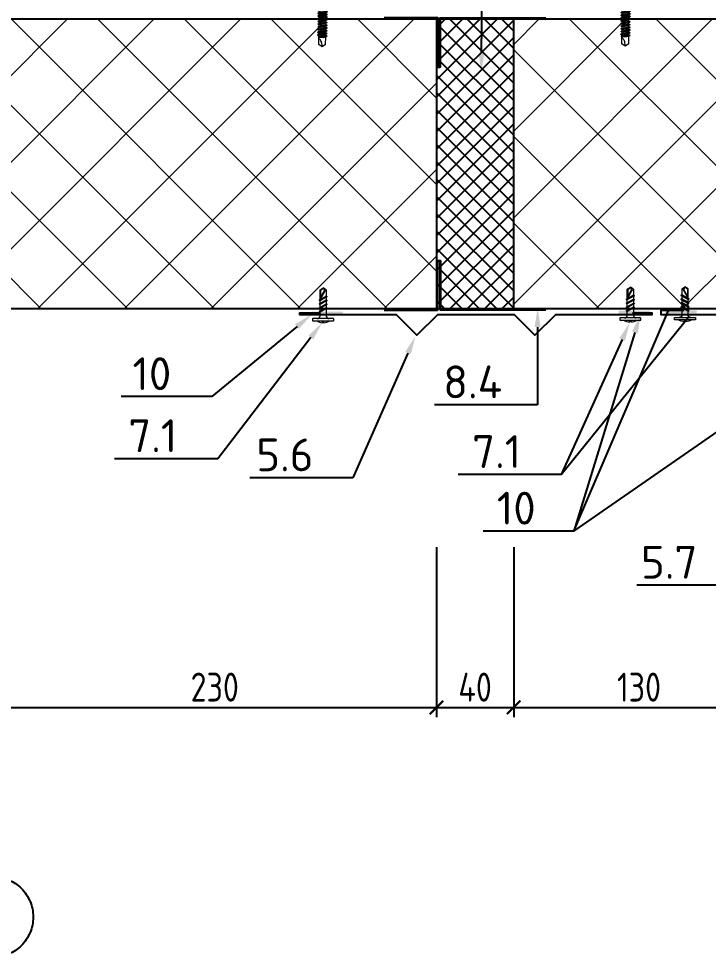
# Model space of a CAD drawing. Header units: millimetres. Extents: x -3689 to 3021565, y -698052 to -604547.
# Drawn here: x 2758078.9 to 2758436.4, y -667503 to -667016.4 of the extents above; entities that cross this region are included whole.
import ezdxf
from ezdxf import colors
from ezdxf.entities.mleader import LeaderData, LeaderLine
from ezdxf.math import Vec2, Vec3

# ---------------------------------------------------------------- set-up
doc = ezdxf.new("R2010")
doc.units = ezdxf.units.MM
doc.header["$PDMODE"] = 35
doc.linetypes.add('CENTER', pattern=[50.800000000000004, 31.75, -6.35, 6.35, -6.35])
doc.layers.get('0').update_dxf_attribs({"lineweight": 0})
doc.layers.get('Defpoints').update_dxf_attribs({"color": 4})
doc.layers.add('A-FLOR-DIMS', color=133, linetype='Continuous', lineweight=0)
for name, color, linetype in [('A-FLOR-IDEN', 14, 'Continuous'), ('A-WALL-PATT', 181, 'Continuous'), ('S-GRID', 133, 'CENTER'), ('S-METL', 14, 'Continuous'), ('S-WALL-PATT', 181, 'Continuous')]:
    doc.layers.add(name, color=color, linetype=linetype)
doc.styles.add('GOST 2.304', font='CS_Gost2304.shx')
doc.styles.add('ЕСКД', font='isocpeur.ttf')
doc.dimstyles.new('001.5', dxfattribs={"dimscale": 10, "dimtxt": 1.5, "dimasz": 0.7, "dimexe": 0.5, "dimexo": 0, "dimgap": 0.3, "dimtad": 1, "dimdec": 0, "dimrnd": 0.001, "dimtxsty": 'GOST 2.304', "dimblk": 'ARCHTICK', "dimcen": 0, "dimdle": 0.5, "dimclrd": 256, "dimclre": 256, "dimclrt": 256, "dimadec": 0, "dimazin": 2, "dimtfac": 0.75, "dimtdec": 0, "dimtmove": 1, "dimatfit": 3, "dimfxl": 1, "dimtolj": 1, "dimarcsym": 0})

# ---------------------------------------------------------------- blocks, each defined once
blk = doc.blocks.new('*U567')
at = {"lineweight": 0}
h = blk.add_hatch(dxfattribs=at)
h.set_pattern_fill('ANSI37', color=181, scale=10, style=0)
h.set_pattern_definition([(45, (90, -488.0038053012213), (-22.45064030267288, 22.45064030267288), []), (135, (90, -488.0038053012213), (-22.45064030267288, -22.45064030267288), [])])
h.paths.add_polyline_path([(0, 511.9961946987786), (0, 0), (150, 0), (150, 511.9961946987786)])
at = {"color": 5, "lineweight": 0}
for p, q in [((150, 511.9961946987786), (0, 511.9961946987786)), ((0, 0), (150, 0))]:
    blk.add_line(p, q, dxfattribs=at)
at = {"color": 5}
for p, q in [((0, 511.9961946987786), (0, 0)), ((150, 0), (150, 511.9961946987786))]:
    blk.add_line(p, q, dxfattribs=at)
blk = doc.blocks.new('*U569')
at = {"lineweight": 0}
h = blk.add_hatch(dxfattribs=at)
h.set_pattern_fill('ANSI37', color=181, scale=10, style=0)
h.set_pattern_definition([(45, (90, -243.4552527261694), (-22.45064030267288, 22.45064030267288), []), (135, (90, -243.4552527261694), (-22.45064030267288, -22.45064030267288), [])])
h.paths.add_polyline_path([(0, 756.5447472738305), (0, 0), (150, 0), (150, 756.5447472738305)])
at = {"color": 5}
for p, q in [((0, 756.5447472738305), (0, 0)), ((150, 0), (150, 756.5447472738305))]:
    blk.add_line(p, q, dxfattribs=at)
at = {"color": 5, "lineweight": 0}
blk.add_line((0, 0), (150, 0), dxfattribs=at)
blk = doc.blocks.new('_ARCHTICK')
at = {"color": 0, "linetype": 'ByBlock', "const_width": 0.15}
blk.add_lwpolyline([(-0.5, -0.5), (0.5, 0.5)], dxfattribs=at)
blk = doc.blocks.new('*D589')
at = {"layer": 'A-FLOR-DIMS', "lineweight": -2, "ltscale": 10, "transparency": 16777216}
for p, q in [((2758335.491546376, -667290.4097009925), (2758335.491546376, -667378.4920126771)), ((2758465.491546376, -667357.4645975064), (2758465.491546376, -667378.4920126771)), ((2758330.491546376, -667373.4920126771), (2758470.491546376, -667373.4920126771))]:
    blk.add_line(p, q, dxfattribs=at)
at = {"layer": 'Defpoints', "color": 0, "ltscale": 10, "transparency": 16777216}
for p in [(2758335.491546376, -667290.4097009925), (2758465.491546376, -667357.4645975064), (2758465.491546376, -667373.4920126771)]:
    blk.add_point(p, dxfattribs=at)
at = {"layer": 'A-FLOR-DIMS', "lineweight": -2, "ltscale": 10, "transparency": 16777216, "xscale": 7, "yscale": 7, "zscale": 7, "rotation": 180}
blk.add_blockref('_ARCHTICK', (2758335.491546376, -667373.4920126771), dxfattribs=at)
at = {"layer": 'A-FLOR-DIMS', "lineweight": -2, "ltscale": 10, "transparency": 16777216, "xscale": 7, "yscale": 7, "zscale": 7}
blk.add_blockref('_ARCHTICK', (2758465.491546376, -667373.4920126771), dxfattribs=at)
at = {"layer": 'A-FLOR-DIMS', "ltscale": 10, "transparency": 16777216, "insert": (2758400.491546376, -667362.9920126771), "char_height": 15, "attachment_point": 5, "style": 'GOST 2.304'}
blk.add_mtext('\\A1;130', dxfattribs=at)
blk = doc.blocks.new('*D590')
at = {"layer": 'A-FLOR-DIMS', "lineweight": -2, "ltscale": 10, "transparency": 16777216}
for p, q in [((2758295.491546376, -667290.4097009925), (2758295.491546376, -667378.4920126771)), ((2758335.491546376, -667328.8694678823), (2758335.491546376, -667378.4920126771)), ((2758290.491546376, -667373.4920126771), (2758340.491546376, -667373.4920126771))]:
    blk.add_line(p, q, dxfattribs=at)
at = {"layer": 'Defpoints', "color": 0, "ltscale": 10, "transparency": 16777216}
for p in [(2758295.491546376, -667290.4097009925), (2758335.491546376, -667328.8694678823), (2758335.491546376, -667373.4920126771)]:
    blk.add_point(p, dxfattribs=at)
at = {"layer": 'A-FLOR-DIMS', "lineweight": -2, "ltscale": 10, "transparency": 16777216, "xscale": 7, "yscale": 7, "zscale": 7, "rotation": 180}
blk.add_blockref('_ARCHTICK', (2758295.491546376, -667373.4920126771), dxfattribs=at)
at = {"layer": 'A-FLOR-DIMS', "lineweight": -2, "ltscale": 10, "transparency": 16777216, "xscale": 7, "yscale": 7, "zscale": 7}
blk.add_blockref('_ARCHTICK', (2758335.491546376, -667373.4920126771), dxfattribs=at)
at = {"layer": 'A-FLOR-DIMS', "ltscale": 10, "transparency": 16777216, "insert": (2758315.491546376, -667362.9920126771), "char_height": 15, "attachment_point": 5, "style": 'GOST 2.304'}
blk.add_mtext('\\A1;40', dxfattribs=at)
blk = doc.blocks.new('*D591')
at = {"layer": 'A-FLOR-DIMS', "lineweight": -2, "ltscale": 10, "transparency": 16777216}
for p, q in [((2758065.491546376, -667319.945418452), (2758065.491546376, -667378.4920126771)), ((2758295.491546376, -667319.945418452), (2758295.491546376, -667378.4920126771)), ((2758060.491546376, -667373.4920126771), (2758300.491546376, -667373.4920126771))]:
    blk.add_line(p, q, dxfattribs=at)
at = {"layer": 'Defpoints', "color": 0, "ltscale": 10, "transparency": 16777216}
for p in [(2758065.491546376, -667319.945418452), (2758295.491546376, -667319.945418452), (2758295.491546376, -667373.4920126771)]:
    blk.add_point(p, dxfattribs=at)
at = {"layer": 'A-FLOR-DIMS', "lineweight": -2, "ltscale": 10, "transparency": 16777216, "xscale": 7, "yscale": 7, "zscale": 7, "rotation": 180}
blk.add_blockref('_ARCHTICK', (2758065.491546376, -667373.4920126771), dxfattribs=at)
at = {"layer": 'A-FLOR-DIMS', "lineweight": -2, "ltscale": 10, "transparency": 16777216, "xscale": 7, "yscale": 7, "zscale": 7}
blk.add_blockref('_ARCHTICK', (2758295.491546376, -667373.4920126771), dxfattribs=at)
at = {"layer": 'A-FLOR-DIMS', "ltscale": 10, "transparency": 16777216, "insert": (2758180.491546376, -667362.9920126771), "char_height": 15, "attachment_point": 5, "style": 'GOST 2.304'}
blk.add_mtext('\\A1;230', dxfattribs=at)
blk = doc.blocks.new('НФ58')
blk.add_lwpolyline([(81.2132034355891, -1), (91.2132034355891, -1), (91.2132034355891, 0), (41.21320343558909, 0), (30.60660171776544, 10.60660171776544), (20, 0), (-20, 0), (-30.60660171782365, 10.60660171776544), (-41.21320343558909, 0), (-91.2132034355891, 0), (-91.2132034355891, -1), (-81.2132034355891, -1)])
blk = doc.blocks.new('4.2x16')
at = {"lineweight": 0}
for p, q in [((-1.199999999989814, 5.30000000000291), (-1.199999999989814, -5.30000000000291)), ((14.87966793887608, 1.599999999998545), (16.00000000000728, 0))]:
    blk.add_line(p, q, dxfattribs=at)
for points in [[(7.275957614183426e-12, -5.30000000000291), (7.275957614183426e-12, 5.30000000000291, 0.414213562373095), (-0.1999999999898137, 5.5), (-0.999999999992724, 5.5, 0.414213562373095), (-1.199999999989814, 5.30000000000291, 0.2097628861456963), (-1.199999999989814, 3.80000000000291)], [(-1.199999999989814, 3.599999999998545, 0.1148185505937614), (-2.095913941433537, 0.25), (-1.599999999983993, 0.25), (-1.599999999983993, -0.25), (-2.095913941433537, -0.25, 0.1148185505938521), (-1.199999999989814, -3.599999999998545)], [(0, 3.099999999998545, 0.414213562373095), (1.5, 1.599999999998545), (3.302317669687909, 1.599999999998545), (3.590992804281996, 2.099999999998545)], [(14.22976397439197, -0.825474615485291, 0.1316524975878797), (14.87966793887608, -1.599999999998545), (16.00000000000728, 0), (14.22976397439925, -0.825474615478015), (9.879667938876082, 1.599999999998545), (14.87966793887608, 1.599999999998545), (14.7234978237102, 1.299999999988358), (15.72391328635422, -0.1287413488898892)], [(-1.199999999989814, -3.799999999995634, 0.2097628861481313), (-1.199999999989814, -5.300000000010186, 0.414213562373095), (-0.999999999992724, -5.5), (-0.1999999999898137, -5.5, 0.414213562373095), (7.275957614183426e-12, -5.30000000000291)], [(5.149838531098794, -1.599999999998545), (1.5, -1.599999999998545, 0.414213562373095), (0, -3.099999999998545)]]:
    blk.add_lwpolyline(points, format="xyb", dxfattribs=at)
for points in [[(7.275957614183426e-12, -1.599999999998545), (0, -1.599999999998545), (0, 1.599999999998545)], [(3.590992804281996, 2.099999999998545), (5.438513665692881, -2.099999999998545)], [(3.879667938876082, 1.599999999998545), (5.302317669687909, 1.599999999998545)], [(5.590992804281996, 2.099999999998545), (7.438513665692881, -2.099999999998545)], [(5.879667938876082, 1.599999999998545), (7.302317669687909, 1.599999999998545)], [(7.590992804281996, 2.099999999998545), (9.43851366569288, -2.099999999998545)], [(7.879667938876082, 1.599999999998545), (9.302317669687909, 1.599999999998545)], [(14.7234978237102, 1.299999999988358), (11.03375356302422, 1.299999999988358), (14.56523563171504, -0.6690416125711636)], [(7.149838531098794, -1.599999999998545), (5.727188800286967, -1.599999999998545)], [(9.149838531098794, -1.599999999998545), (7.727188800286967, -1.599999999998545)], [(11.14983853109879, -1.599999999998545), (9.727188800286967, -1.599999999998545)], [(11.72718880028697, -1.599999999998545), (11.43851366569288, -2.099999999998545)], [(14.87966793887608, -1.599999999998545), (11.72718880028697, -1.599999999998545)]]:
    blk.add_lwpolyline(points, dxfattribs=at)
for points in [[(3.590992804281996, 2.099999999998545), (5.727188800286967, -1.599999999998545), (5.438513665692881, -2.099999999998545), (3.302317669687909, 1.599999999998545)], [(5.302317669687909, 1.599999999998545), (5.590992804281996, 2.099999999998545), (7.727188800286967, -1.599999999998545), (7.438513665692881, -2.099999999998545)], [(7.302317669687909, 1.599999999998545), (7.590992804281996, 2.099999999998545), (9.727188800286967, -1.599999999998545), (9.43851366569288, -2.099999999998545)], [(9.590992804281996, 2.099999999998545), (11.43851366569288, -2.099999999998545), (9.302317669687909, 1.599999999998545), (9.590992804281996, 2.099999999998545), (11.72718880028697, -1.599999999998545)]]:
    blk.add_lwpolyline(points, close=True, dxfattribs=at)
blk = doc.blocks.new('*U671')
at = {"color": 7}
blk.add_blockref('4.2x16', (0, 0), dxfattribs=at)
blk = doc.blocks.new('*U530')
at = {"lineweight": 0}
blk.add_hatch(color=0, dxfattribs=at).paths.add_polyline_path([(6.500028934155127, -0.9992351740365836), (-6.500028934155127, -0.9992351740365865), (-6.500028934155127, -1.443296356685747e-15), (6.500028934155127, 1.443296356685747e-15)])
at = {"color": 0, "lineweight": 0}
for p, q in [((-1.75979577822, 17.76911293662852), (0.0001427191382348255, 19.00156603410142)), ((-1.75979577822, 17.77512051083614), (-1.759595558345612, 13.76304829795845)), ((0.0001427191382348255, 19.00156603410142), (1.760204217272982, 17.76928860001499)), ((1.760204217280258, 17.77529617422261), (1.760392185868111, 14.00871998502408)), ((2.46419190031156, 9.995314705651255), (-2.46385145729437, 9.126621274393985)), ((2.464262165653051, 11.40331470395904), (-2.463781191952878, 10.53462127275998)), ((-1.759760908986212, 10.94104072911432), (-2.463781191952878, 10.53462127275998)), ((-1.75980147669907, 10.12813155108597), (-2.463781191952878, 10.53462127275998)), ((2.464332430994543, 12.81131470232504), (-2.463710926611387, 11.94262127106777)), ((-1.75969064364472, 12.34904072748032), (-2.463710926611387, 11.94262127106777)), ((-1.759731211357578, 11.53613154939376), (-2.463710926611387, 11.94262127106777)), ((1.269850955752187, 14.00874446512899), (-2.463640661277172, 13.35062126943376)), ((-1.759620378325057, 13.75704072578811), (-2.463640661277172, 13.35062126943376)), ((-1.759660946023363, 12.94413154770155), (-2.463640661277172, 13.35062126943376)), ((1.760212185057751, 10.40180442732526), (-1.759831174327704, 9.533040730806535)), ((-1.75980147669907, 10.12813155108597), (-1.759831174327704, 9.533040730806535)), ((1.760241882679109, 10.99689524766291), (-1.75980147669907, 10.12813155108597)), ((1.760282450399243, 11.80980442569126), (-1.759760908986212, 10.94104072911432)), ((-1.759731211357578, 11.53613154939376), (-1.759760908986212, 10.94104072911432)), ((1.760312148020601, 12.4048952459707), (-1.759731211357578, 11.53613154939376)), ((1.760352715740735, 13.21780442399904), (-1.75969064364472, 12.34904072748032)), ((-1.759660946016087, 12.94413154770155), (-1.75969064364472, 12.34904072748032)), ((1.760382413362092, 13.81289524427848), (-1.759660946016087, 12.94413154770155)), ((-0.73936477863754, 14.00884473376209), (-1.759620378303229, 13.75704072578811)), ((2.112392185430505, 14.00870241870871), (-0.73936477863754, 14.00884473376209)), ((2.46419190031156, 9.995314705651255), (1.760171617337617, 9.588895249296913)), ((1.760241882693661, 10.99689524766291), (1.760211101121966, 10.38008375786012)), ((2.46419190031156, 9.995314705651255), (1.760212185057751, 10.40180442732526)), ((2.464262165653051, 11.40331470395904), (1.760241882679109, 10.99689524766291)), ((1.760312148035152, 12.4048952459707), (1.760281366463457, 11.78808375616791)), ((2.464262165653051, 11.40331470395904), (1.760282450399243, 11.80980442569126)), ((2.464332430994543, 12.81131470232504), (1.760312148020601, 12.4048952459707)), ((1.760382413362092, 13.81289524427848), (1.760351631783121, 13.19608375453391)), ((2.464332430994543, 12.81131470232504), (1.760352715740735, 13.21780442399904)), ((2.099570586164188, 14.00870305852732), (1.760382413362092, 13.81289524427848)), ((2.463981104301637, 5.771314710669687), (-2.464062253289741, 4.902621279470623)), ((-1.760041970337626, 5.309040735766758), (-2.464062253289741, 4.902621279470623)), ((-1.760082538043208, 4.496131557738409), (-2.464062253289741, 4.902621279470623)), ((2.464051369635853, 7.179314708977475), (-2.463991987948249, 6.31062127777841)), ((-1.759971704996135, 6.717040734132754), (-2.463991987948249, 6.31062127777841)), ((-1.760012272723545, 5.904131556046196), (-2.463991987948249, 6.31062127777841)), ((2.464121634970069, 8.587314707343468), (-2.463921722635862, 7.718621276086197)), ((-1.759901439669195, 8.12504073244054), (-2.463921722635862, 7.718621276086197)), ((-1.759942007382053, 7.312131554412192), (-2.463921722635862, 7.718621276086197)), ((-1.759831174327704, 9.533040730806535), (-2.46385145729437, 9.126621274393985)), ((-1.759871742040562, 8.720131552719979), (-2.46385145729437, 9.126621274393985)), ((1.759960821342246, 5.364895254315344), (-1.760082538043208, 4.496131557738409)), ((-1.760012272716269, 5.904131556046196), (-1.760043054287964, 5.287320066301619)), ((1.760001389040553, 6.177804432401901), (-1.760041970337626, 5.309040735766758)), ((1.760031086669186, 6.772895252623131), (-1.760012272716269, 5.904131556046196)), ((-1.759942007374777, 7.312131554412192), (-1.7599727889683, 6.695320064609406)), ((1.760071654382044, 7.585804430709688), (-1.759971704996135, 6.717040734132754)), ((1.760101352010678, 8.180895250989126), (-1.759942007374777, 7.312131554412192)), ((1.760141919723536, 8.993804429017475), (-1.759901439669195, 8.12504073244054)), ((-1.759871742040562, 8.720131552719979), (-1.759901439669195, 8.12504073244054)), ((1.760171617337617, 9.588895249296913), (-1.759871742040562, 8.720131552719979)), ((1.759960821342246, 5.364895254315344), (1.759930039755999, 4.748083764512558)), ((2.463981104301637, 5.771314710669687), (1.759960821327694, 5.364895254315344)), ((1.760031086669186, 6.772895252623131), (1.760000305097491, 6.156083762820346)), ((2.463981104301637, 5.771314710669687), (1.760001389040553, 6.177804432343693)), ((2.464051369635853, 7.179314708977475), (1.760031086669186, 6.772895252623131)), ((1.760101352010678, 8.180895250989126), (1.760070570438983, 7.564083761186341)), ((2.464051369635853, 7.179314708977475), (1.760071654382044, 7.585804430709688)), ((2.464121634970069, 8.587314707343468), (1.760101352010678, 8.180895250989126)), ((1.760171617352169, 9.588895249296913), (1.760140835780474, 8.972083759494128)), ((2.464121634970069, 8.587314707343468), (1.76014191971626, 8.993804429017475)), ((2.46377030829899, 1.547314715688118), (-2.464273049314216, 0.6786212844308461)), ((-1.760252766340273, 1.085040740785189), (-2.46427304930694, 0.6786212844308461)), ((-1.760293334060407, 0.2721315627568398), (-2.464273049314216, 0.6786212844308461)), ((2.463840573640482, 2.955314713995905), (-2.464202783972724, 2.086621282796841)), ((-1.760182501006057, 2.493040739151184), (-2.464202783972724, 2.086621282796841)), ((-1.760223068718916, 1.680131561064627), (-2.464202783972724, 2.086621282796841)), ((2.463910838960146, 4.363314712303692), (-2.464132518631233, 3.494621281104628)), ((-1.760112235679118, 3.901040737458971), (-2.464132518631233, 3.494621281104628)), ((-1.760152803377424, 3.088131559430622), (-2.464132518631233, 3.494621281104628)), ((-1.760293334053131, 0.2721315627568398), (-1.76030691460619, -3.908666534005322e-16)), ((1.759750025339599, 1.140895259333775), (-1.760293334053131, 0.2721315627568398)), ((1.759790593045182, 1.953804437362124), (-1.760252766332997, 1.085040740785189)), ((-1.76022306871164, 1.680131561064627), (-1.760252766340273, 1.085040740785189)), ((1.759820290666539, 2.548895257641562), (-1.760223068718916, 1.680131561064627)), ((1.759860858379397, 3.361804435728119), (-1.760182501006057, 2.493040739151184)), ((-1.760152803377424, 3.088131559430622), (-1.760182501006057, 2.493040739151184)), ((1.759890556000755, 3.95689525594935), (-1.760152803377424, 3.088131559430622)), ((1.759931123720889, 4.769804434035906), (-1.760112235664566, 3.901040737458971)), ((-1.760082538035932, 4.496131557738409), (-1.760112235679118, 3.901040737458971)), ((1.75972032770369, 0.545804439054337), (-0.4517616882585572, -1.003112455896365e-16)), ((2.463700042957499, 0.1393147173803305), (1.673376388229372, 3.715641990152666e-16)), ((1.759750025339599, 1.140895259333775), (1.759719243746076, 0.5240837695309898)), ((2.463700042957499, 0.1393147173803305), (1.75972032770369, 0.545804439054337)), ((2.46377030829899, 1.547314715688118), (1.759750025339599, 1.140895259333775)), ((1.759820290673815, 2.548895257641562), (1.759789509087568, 1.932083767896985)), ((2.46377030829899, 1.547314715688118), (1.759790593037906, 1.953804437362124)), ((2.463840573640482, 2.955314713995905), (1.759820290666539, 2.548895257641562)), ((1.759890556000755, 3.95689525594935), (1.75985977442906, 3.340083766204772)), ((2.463840573640482, 2.955314713995905), (1.759860858379397, 3.361804435728119)), ((2.463910838960146, 4.363314712303692), (1.759890556000755, 3.95689525594935)), ((2.463910838960146, 4.363314712303692), (1.759931123720889, 4.769804434035906)), ((2.463700042957499, 0.1393147173803305), (2.222372062249633, 4.934657265586468e-16)), ((6.499971000332154, 0.001566034101416869), (6.500028934155127, -0.9992351740365836)), ((-6.999971091820045, -0.9992351740365866), (-6.999913204039332, -1.999240946024658)), ((7.000028934984586, -0.9992351740365835), (-6.999971091820045, -0.9992351740365866)), ((-6.999971091820045, -0.9992351740365866), (-6.999971091820045, -1.999235174036587)), ((-3.372512593312422, -2.360930037742948), (-6.999971091820045, -1.999235174036587)), ((-5.042529794140137, -2.36092890793225), (4.957470193156043, -2.360429864318575)), ((-5.042529794140137, -2.36092890793225), (-5.042504841956543, -2.860928907291965)), ((-5.042504841956543, -2.860928907291965), (4.957495145325085, -2.860429863678291)), ((-4.372512593326974, -2.360930037742948), (4.28745299234288, -2.360428734507877)), ((-4.372466748827719, -3.152888939424885), (-4.372330301179318, -5.510008432378529)), ((-2.01065795654722, -3.152687751920895), (-2.010521505289943, -5.509871713235045)), ((-2.010653540746716, -3.228970242373181), (-2.010521505289943, -5.509871713235045)), ((1.925690043317446, -3.152571722050198), (1.925826488215536, -5.509643848228735)), ((7.000086822110463, -1.99922954221256), (3.287452992371983, -2.360428734507877)), ((4.287498841193157, -3.152463260455988), (4.287635284337741, -5.509507129143458)), ((4.957470193156043, -2.360429864318575), (4.957495145325085, -2.860429863678291)), ((7.000028934984586, -0.9992351740365835), (7.000086822103187, -1.99922954221256)), ((7.000028934991862, -0.9992351740365835), (7.000028934991862, -1.999235174036584)), ((-3.58501512947987, -6.297232458076908), (3.50041125866119, -6.296822300821078))]:
    blk.add_line(p, q, dxfattribs=at)
blk.add_lwpolyline([(6.500028934155127, -0.9992351740365836), (-6.500028934155127, -0.9992351740365865), (-6.500028934155127, -1.443296356685747e-15), (6.500028934155127, 1.443296356685747e-15)], close=True, dxfattribs=at)
for centre, start, end in [((-3.585060702433111, -5.509962859388908), 180.0033167038442, 270.0033167042611), ((-2.797791103977942, -5.509917286399288), 270.0033167042611, 0.003316703844216687), ((-1.22325190653646, -5.509826140245424), 180.0033167038442, 270.0033167042611), ((1.138556889469329, -5.509689421276563), 270.0033167042611, 0.003316703844216687), ((2.713096086903535, -5.509598275122698), 180.0033167038442, 270.0033167042611), ((3.500365685649742, -5.509552702133078), 270.0033167042611, 0.003316703844216687)]:
    blk.add_arc(centre, 0.7872696000000154, start, end, dxfattribs=at)
at = {"color": 0, "lineweight": 0, "extrusion": (0, 0, -1)}
for centre, major_axis, ratio, start_param, end_param in [((-5.164466747446568, -3.152934786339758), (-0.4695426015677405, -0.6378038454834557), 0.9999999999521482, 3.7001413829075, 4.077737360034711), ((-1.218657958088442, -3.152737986587455), (-0.4695426016314956, -0.6378038455700573), 0.9999999998798036, 0.9361447064777346, 1.313740683556781), ((1.133690044815013, -3.152620782959275), (-0.4695426015914638, -0.6378038455156804), 0.9999999999951029, 3.700141382885612, 4.077737360014203), ((5.079498840263115, -3.152423982799518), (-0.469542601613166, -0.6378038455451589), 0.9999999999374978, 0.9361447064519131, 1.313740683536806)]:
    blk.add_ellipse(centre, major_axis=major_axis, ratio=ratio, start_param=start_param, end_param=end_param, dxfattribs=at)
at = {"color": 0, "lineweight": 0, "extrusion": (0, 0, -0.9999999999999999)}
for centre, major_axis, ratio, start_param, end_param in [((-2.802657956068287, -3.152817035093905), (-0.4695426015830329, -0.6378038455042281), 0.9999999999820529, 3.700141382891477, 4.077737359997727), ((2.717690042794858, -3.152541734511033), (-0.469542601635972, -0.6378038455761381), 0.9999999998681064, 0.9361447064850439, 1.31374068359107)]:
    blk.add_ellipse(centre, major_axis=major_axis, ratio=ratio, start_param=start_param, end_param=end_param, dxfattribs=at)
at = {"color": 0, "lineweight": 0}
blk.add_open_spline([(0.0001427191455107831, 19.00156603415963), (0.05083747002936031, 18.23320035467623), (0.1406947712312066, 16.87125922471751), (0.8799432696832777, 15.33543048088905), (1.551164845863238, 14.82059633685276), (1.760358575389543, 14.67621029395378)], degree=3, knots=[0, 0, 0, 0, 2.306624246534305, 4.088530392190128, 4.845953933886731, 4.845953933886731, 4.845953933886731, 4.845953933886731], dxfattribs=at)
blk = doc.blocks.new('*U529')
at = {"color": 0, "rotation": 270}
blk.add_blockref('*U530', (0, -3.641531520770513e-12), dxfattribs=at)

msp = doc.modelspace()

# ---------------------------------------------------------------- hatches: boundary and pattern name
at = {"layer": 'A-WALL-PATT'}
h = msp.add_hatch(dxfattribs=at)
h.set_pattern_fill('ANSI37', color=250, scale=2, angle=90)
h.set_pattern_definition([(135, (2775246.902352243, -910937.1817754861), (-4.490128060534577, -4.490128060534576), []), (225, (2775246.902352243, -910937.1817754861), (4.490128060534576, -4.490128060534577), [])])
h.paths.add_polyline_path([(2758335.491546376, -667016.6387538651), (2758295.491546376, -667016.6387538651), (2758295.491546376, -667166.6387538651), (2758335.491546376, -667166.6387538651)])
at = {"layer": 'S-WALL-PATT', "lineweight": 0, "ltscale": 10}
h = msp.add_hatch(color=250, dxfattribs=at)
h.dxf.hatch_style = 1
h.paths.add_polyline_path([(2758230.630600227, -667169.7133015178), (2758230.630600227, -667168.2016537748), (2758246.860963089, -667168.2016537748), (2758246.860963089, -667169.7133015178)])
h = msp.add_hatch(color=250, dxfattribs=at)
h.dxf.hatch_style = 1
h.paths.add_polyline_path([(2758389.913101036, -667169.3423179951), (2758389.913101036, -667167.8306702522), (2758406.143463898, -667167.8306702522), (2758406.143463898, -667169.3423179951)])
h = msp.add_hatch(color=250, dxfattribs=at)
h.dxf.hatch_style = 1
h.paths.add_polyline_path([(2758430.394625707, -667169.1512173323), (2758430.394625707, -667167.6395695894), (2758414.164262844, -667167.6395695894), (2758414.164262844, -667169.1512173323)])

# ---------------------------------------------------------------- linework, layer by layer
at = {"layer": 'A-FLOR-IDEN', "color": 250}
for p, q in [((2758366.601998405, -667282.0669816153), (2758415.837338855, -667167.7167062693)), ((2758360.121526125, -667252.7178326582), (2758425.921064942, -667171.3291344268)), ((2758366.601998405, -667282.0669816153), (2758460.98412501, -667216.8121438713))]:
    msp.add_line(p, q, dxfattribs=at)
at = {"layer": 'A-WALL-PATT', "color": 250, "lineweight": 35, "ltscale": 10}
for points in [[(2758268.399418036, -667015.896812945), (2758296.049089403, -667015.896812945), (2758296.049089403, -667041.3174743768), (2758297.379656004, -667041.3174743768), (2758297.379656004, -667016.0740145717), (2758352.235476539, -667016.0740145717)], [(2758268.399418036, -667167.399004954), (2758296.049089403, -667167.399004954), (2758296.049089403, -667141.9783435223), (2758297.379656004, -667141.9783435223), (2758297.379656004, -667167.2218033273), (2758352.235476539, -667167.2218033273)]]:
    msp.add_lwpolyline(points, dxfattribs=at)
at = {"layer": 'A-WALL-PATT', "color": 250, "ltscale": 10}
msp.add_lwpolyline([(2758295.491546376, -667166.6387538651), (2758335.491546376, -667166.6387538651), (2758335.491546376, -667016.6387538651), (2758295.491546376, -667016.6387538651)], close=True, dxfattribs=at)
at = {"layer": 'S-GRID', "color": 250, "ltscale": 5}
msp.add_line((2757743.247676154, -667166.6387538651), (2758312.417054005, -667166.6387538651), dxfattribs=at)
at = {"layer": 'S-GRID', "color": 250}
msp.add_circle((2758065.491546376, -667482.1842407746), 20.86386980832669, dxfattribs=at)
at = {"layer": 'S-METL', "color": 250}
msp.add_lwpolyline([(2758423.878483403, -667167.7167062693), (2758411.878483403, -667167.7167062693), (2758411.878483403, -667169.7167062693), (2758461.878483403, -667169.7167062693), (2758461.878483403, -667219.7167062693), (2758463.878483403, -667219.7167062693), (2758463.878483403, -667207.7167062693)], dxfattribs=at)

# ---------------------------------------------------------------- block references
at = {"layer": 'A-WALL-PATT', "color": 250, "lineweight": 0, "rotation": 269.9999999999999}
for name, p in [('*U567', (2757783.495351677, -667016.6387538651)), ('*U569', (2758335.491546376, -667016.6387538651))]:
    msp.add_blockref(name, p, dxfattribs=at)
at = {"layer": 'S-METL', "color": 250}
for name, p, rotation in [('*U529', (2758236.458228156, -667012.0091372593), 269.2309881253707), ('*U529', (2758393.603946777, -667011.6288273353), 269.2309881253707), ('*U671', (2758395.986661801, -667171.5202350896), 90.00000000000001), ('*U671', (2758236.704160991, -667171.8912186122), 90.00000000000001)]:
    msp.add_blockref(name, p, dxfattribs=dict(at, rotation=rotation))
at = {"layer": 'S-METL', "color": 250, "xscale": -1}
for name, p, rotation in [('*U671', (2758424.321064942, -667171.3291344268), 270), ('НФ58', (2758315.914324398, -667169.8829365284), 180)]:
    msp.add_blockref(name, p, dxfattribs=dict(at, rotation=rotation))

# ---------------------------------------------------------------- dimensions: what is measured, and where the dimension line sits
at = {"layer": 'A-FLOR-DIMS', "color": 250, "ltscale": 10}
for base, p1, p2, picture, middle in [((2758335.491546376, -667373.4920126771), (2758295.491546376, -667290.4097009925), (2758335.491546376, -667328.8694678823), '*D590', (2758315.491546376, -667362.9920126771)), ((2758465.491546376, -667373.4920126771), (2758335.491546376, -667290.4097009925), (2758465.491546376, -667357.4645975064), '*D589', (2758400.491546376, -667362.9920126771)), ((2758295.491546376, -667373.4920126771), (2758065.491546376, -667319.945418452), (2758295.491546376, -667319.945418452), '*D591', (2758180.491546376, -667362.9920126771))]:
    dim = msp.add_linear_dim(base=base, p1=p1, p2=p2, dimstyle='001.5', dxfattribs=at)
    dim.commit()
    dim.dimension.update_dxf_attribs({"geometry": picture, "text_midpoint": middle})

# ---------------------------------------------------------------- leaders
at = {"layer": 'A-FLOR-IDEN', "color": 250}
ml = msp.add_multileader_mtext('Standard', dxfattribs=at)
ml.set_content('9', color=250, style='ЕСКД')
ml.set_leader_properties()
ml.build(insert=Vec2(0, 0))
ml.multileader.update_dxf_attribs({"text_left_attachment_type": 6, "text_right_attachment_type": 6, "dogleg_length": 20.96987534605703, "arrow_head_size": 9.600000000000001})
ctx = ml.context
ctx.base_point, ctx.char_height, ctx.arrow_head_size, ctx.landing_gap_size, ctx.plane_origin = Vec3(2758290.219121499, -666950.6066756533), 17, 9.600000000000001, 0, Vec3(2758344.036954766, -667063.438790839)
ctx.left_attachment, ctx.right_attachment = 6, 6
notes = []
notes.append((ctx, [(1, (1, 1, 0), (2758319.688996844, -666950.6066756533), (-1, 0), 20.96987534605703, [(0, [(2758318.722557283, -667043.69654556)], 0, [])])]))
ctx.mtext.insert, ctx.mtext.width, ctx.mtext.flow_direction = Vec3(2758288.786881304, -666930.2066756533), 77.51149692218215, 5
ml = msp.add_multileader_mtext('Standard', dxfattribs=at)
ml.set_content('10', color=250, style='ЕСКД')
ml.set_leader_properties()
ml.build(insert=Vec2(0, 0))
ml.multileader.update_dxf_attribs({"text_left_attachment_type": 6, "text_right_attachment_type": 6, "dogleg_length": 20.96987534605703, "arrow_head_size": 9.600000000000001})
ctx = ml.context
ctx.base_point, ctx.char_height, ctx.arrow_head_size, ctx.landing_gap_size, ctx.plane_origin = Vec3(2758140.958265204, -667212.3550721072), 17, 9.600000000000001, 0, Vec3(2758188.970877267, -667143.0419570827)
ctx.left_attachment, ctx.right_attachment, ctx.text_align_type = 6, 6, 2
notes.append((ctx, [(0, (1, 1, 0), (2758178.92814055, -667212.3550721072), (-1, 0), 20.96987534605703, [(0, [(2758230.602469736, -667169.8892455336)], 0, [])])]))
ctx.mtext.insert, ctx.mtext.width, ctx.mtext.alignment, ctx.mtext.flow_direction = Vec3(2758157.958265204, -667191.9550721071), 77.51149692218215, 3, 5
ml = msp.add_multileader_mtext('Standard', dxfattribs=at)
ml.set_content('8.4', color=250, style='ЕСКД')
ml.set_leader_properties()
ml.build(insert=Vec2(0, 0))
ml.multileader.update_dxf_attribs({"text_left_attachment_type": 6, "text_right_attachment_type": 6, "dogleg_length": 20.96987534605703, "arrow_head_size": 9.600000000000001})
ctx = ml.context
ctx.base_point, ctx.char_height, ctx.arrow_head_size, ctx.landing_gap_size, ctx.plane_origin = Vec3(2758299.731883136, -667216.5873022871), 17, 9.600000000000001, 0, Vec3(2758258.804008585, -667112.51638757)
ctx.left_attachment, ctx.right_attachment = 6, 6
notes.append((ctx, [(1, (1, 1, 0), (2758347.901758482, -667216.5873022871), (-1, 0), 20.96987534605703, [(0, [(2758347.895540881, -667166.6387538651)], 0, [])])]))
ctx.mtext.insert, ctx.mtext.width, ctx.mtext.flow_direction = Vec3(2758298.958677583, -667196.1873022871), 77.51149692218215, 5
ml = msp.add_multileader_mtext('Standard', dxfattribs=at)
ml.set_content('10', color=250, style='ЕСКД')
ml.set_leader_properties()
ml.build(insert=Vec2(0, 0))
ml.multileader.update_dxf_attribs({"text_left_attachment_type": 6, "text_right_attachment_type": 6, "dogleg_length": 20.96987534605703, "arrow_head_size": 9.600000000000001})
ctx = ml.context
ctx.base_point, ctx.char_height, ctx.arrow_head_size, ctx.landing_gap_size, ctx.plane_origin = Vec3(2758328.632123059, -667282.0669816153), 17, 9.600000000000001, 0, Vec3(2758442.857771528, -667143.0419570827)
ctx.left_attachment, ctx.right_attachment = 6, 6
notes.append((ctx, [(1, (1, 1, 0), (2758366.601998405, -667282.0669816153), (-1, 0), 20.96987534605703, [(0, [(2758401.226179059, -667169.8892455336)], 0, [])])]))
ctx.mtext.insert, ctx.mtext.width, ctx.mtext.flow_direction = Vec3(2758326.766060363, -667261.6669816154), 77.51149692218215, 5
ml = msp.add_multileader_mtext('Standard', dxfattribs=at)
ml.set_content('5.7', color=250, style='ЕСКД')
ml.set_leader_properties()
ml.build(insert=Vec2(0, 0))
ml.multileader.update_dxf_attribs({"text_left_attachment_type": 6, "text_right_attachment_type": 6, "dogleg_length": 20.96987534605703, "arrow_head_size": 9.600000000000001})
ctx = ml.context
ctx.base_point, ctx.char_height, ctx.arrow_head_size, ctx.landing_gap_size, ctx.plane_origin, ctx.plane_x_axis, ctx.plane_y_axis = Vec3(2758406.382675273, -667310.1166092057), 17, 9.600000000000001, 0, Vec3(2758507.507193033, -667384.9152374049), Vec3(1, 2.258681448315656e-12), Vec3(-2.258681448315656e-12, 1)
ctx.left_attachment, ctx.right_attachment = 6, 6
notes.append((ctx, [(0, (1, 1, 0), (2758452.852550619, -667310.1166092057), (-1, -2.258681448315656e-12), 20.96987534605703, [(0, [(2758454.127158811, -667169.7167062693)], 0, [])])]))
ctx.mtext.insert, ctx.mtext.text_direction, ctx.mtext.rotation, ctx.mtext.width, ctx.mtext.flow_direction = Vec3(2758401.480898291, -667289.7166092059), Vec3(1, 2.258882650657248e-12), 2.258882650657248e-12, 204.6047927077777, 5
ml = msp.add_multileader_mtext('Standard', dxfattribs=at)
ml.set_content('7.1', color=250, style='ЕСКД')
ml.set_leader_properties()
ml.build(insert=Vec2(0, 0))
ml.multileader.update_dxf_attribs({"text_left_attachment_type": 6, "text_right_attachment_type": 6, "dogleg_length": 20.96987534605703, "arrow_head_size": 9.600000000000001})
ctx = ml.context
ctx.base_point, ctx.char_height, ctx.arrow_head_size, ctx.landing_gap_size, ctx.plane_origin = Vec3(2758138.961958661, -667244.5096917773), 17, 9.600000000000001, 0, Vec3(2758220.670821712, -667143.0419570827)
ctx.left_attachment, ctx.right_attachment, ctx.text_align_type = 6, 6, 2
notes.append((ctx, [(0, (1, 1, 0), (2758182.031834007, -667244.5096917773), (-1, 0), 20.96987534605703, [(0, [(2758236.157217653, -667174.0432572805)], 0, [])])]))
ctx.mtext.insert, ctx.mtext.width, ctx.mtext.alignment, ctx.mtext.flow_direction = Vec3(2758161.061958661, -667224.1096917773), 77.51149692218215, 3, 5
ml = msp.add_multileader_mtext('Standard', dxfattribs=at)
ml.set_content('7.1', color=250, style='ЕСКД')
ml.set_leader_properties()
ml.build(insert=Vec2(0, 0))
ml.multileader.update_dxf_attribs({"text_left_attachment_type": 6, "text_right_attachment_type": 6, "dogleg_length": 20.96987534605703, "arrow_head_size": 9.600000000000001})
ctx = ml.context
ctx.base_point, ctx.char_height, ctx.arrow_head_size, ctx.landing_gap_size, ctx.plane_origin = Vec3(2758317.051650779, -667252.7178326582), 17, 9.600000000000001, 0, Vec3(2758411.157827083, -667143.0419570827)
ctx.left_attachment, ctx.right_attachment = 6, 6
notes.append((ctx, [(1, (1, 1, 0), (2758360.121526125, -667252.7178326582), (-1, 0), 20.96987534605703, [(0, [(2758395.671431142, -667174.0432572805)], 0, [])])]))
ctx.mtext.insert, ctx.mtext.width, ctx.mtext.flow_direction = Vec3(2758313.953657364, -667232.3178326582), 77.51149692218215, 5
ml = msp.add_multileader_mtext('Standard', dxfattribs=at)
ml.set_content('5.6', color=250, style='ЕСКД')
ml.set_leader_properties()
ml.build(insert=Vec2(0, 0))
ml.multileader.update_dxf_attribs({"text_left_attachment_type": 6, "text_right_attachment_type": 6, "dogleg_length": 20.96987534605703, "arrow_head_size": 9.600000000000001})
ctx = ml.context
ctx.base_point, ctx.char_height, ctx.arrow_head_size, ctx.landing_gap_size, ctx.plane_origin, ctx.plane_x_axis, ctx.plane_y_axis = Vec3(2758205.629065566, -667254.4371454344), 17, 9.600000000000001, 0, Vec3(2758306.753583326, -667179.6385172353), Vec3(1, -2.258681448315656e-12), Vec3(2.258681448315656e-12, 1)
ctx.left_attachment, ctx.right_attachment = 6, 6
notes.append((ctx, [(0, (1, 1, 0), (2758252.098940912, -667254.4371454344), (-1, 2.258681448315656e-12), 20.96987534605703, [(0, [(2758284.571725291, -667181.007354257)], 0, [])])]))
ctx.mtext.insert, ctx.mtext.text_direction, ctx.mtext.rotation, ctx.mtext.width, ctx.mtext.flow_direction = Vec3(2758201.985165195, -667234.0371454343), Vec3(1, -2.258882650657248e-12), 6.283185307177328, 204.6047927077777, 5
for ctx, leaders in notes:
    for number, flags, end, landing, length, lines in leaders:
        leader = LeaderData()
        leader.index, (leader.has_last_leader_line, leader.has_dogleg_vector, leader.attachment_direction) = number, flags
        leader.last_leader_point, leader.dogleg_vector, leader.dogleg_length = Vec3(end), Vec3(landing), length
        for number, points, colour, breaks in lines:
            line = LeaderLine()
            line.index, line.vertices, line.color, line.breaks = number, Vec3.list(points), colors.encode_raw_color(colour), breaks
            leader.lines.append(line)
        ctx.leaders.append(leader)

doc.saveas('drawing.dxf')
